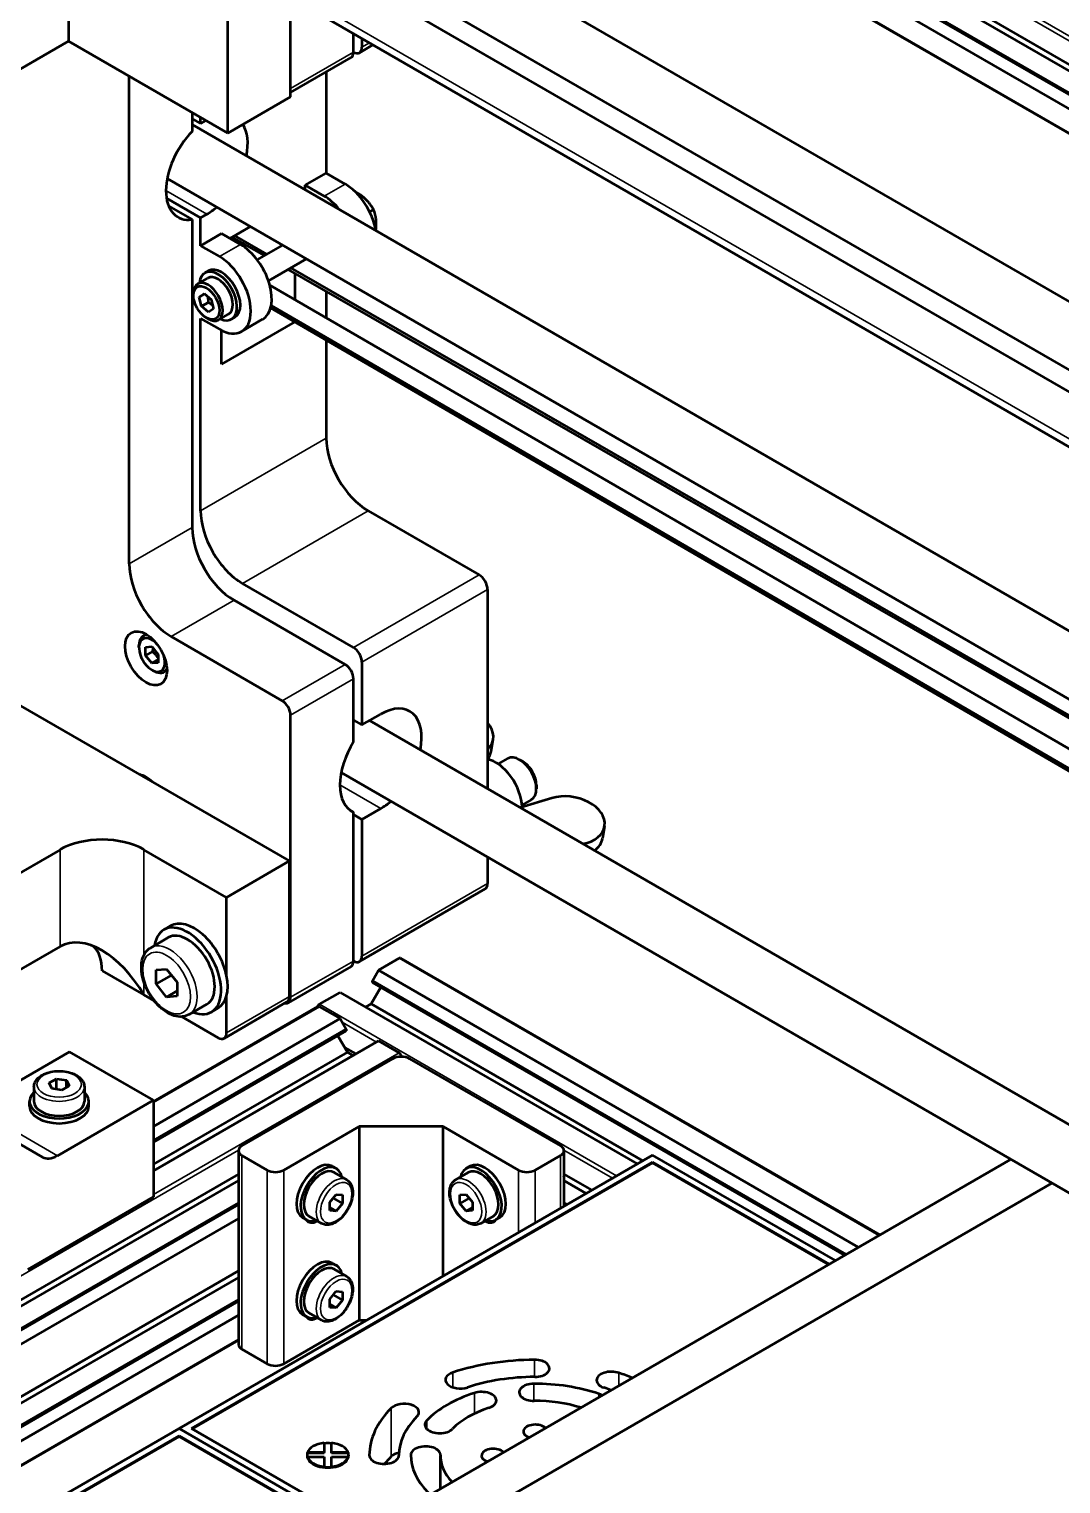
# Model space of a CAD drawing. Header units: millimetres. Extents: x -2015 to 3360, y -4745 to 2376.
# Drawn here: x 1533.1 to 1707.1, y 941.9 to 1187.3 of the extents above; entities that cross this region are included whole.
import ezdxf

# ---------------------------------------------------------------- set-up
doc = ezdxf.new("R2010")
doc.units = ezdxf.units.MM
doc.header["$LTSCALE"] = 8
doc.layers.add('Visible (ISO)', color=7, linetype='Continuous', lineweight=50)
doc.layers.add('Visible Narrow (ISO)', color=7, linetype='Continuous', lineweight=35)

msp = doc.modelspace()

# ---------------------------------------------------------------- linework, layer by layer
at = {"layer": 'Visible (ISO)'}
for p, q in [((1403.62, 1357.34), (1819.02, 1117.5)), ((1403.62, 1356.26), (1818.77, 1116.57)), ((1403.62, 1352.51), (1817.88, 1113.34)), ((1403.62, 1352.23), (1817.81, 1113.1)), ((1432.29, 1333.3), (1817.23, 1111.06)), ((1432.29, 1329.12), (1816.18, 1107.48)), ((1543.11, 1221.55), (1793.66, 1076.89)), ((1539.33, 1214.5), (1789.88, 1069.85)), ((1590.49, 1209.46), (1806.13, 1084.96)), ((1539.71, 1201.57), (1539.71, 1185.24)), ((1585.7, 1200.67), (1801.28, 1076.21)), ((1566.58, 1169.72), (1566.58, 1198.77)), ((1577.18, 1177.26), (1577.18, 1192.65)), ((1577.18, 1175.85), (1577.18, 1192.65)), ((1539.71, 1185.24), (1525.56, 1177.07)), ((1539.71, 1185.24), (1566.58, 1169.72)), ((1587.79, 1183.39), (1587.79, 1186.53)), ((1589.2, 1185.71), (1589.2, 1184.22)), ((1587.79, 1183.4), (1587.79, 1183.4)), ((1588.79, 1183.3), (1591.08, 1184.62)), ((1577.18, 1176.59), (1587.37, 1182.47)), ((1549.96, 1097.07), (1549.96, 1179.32)), ((1583.19, 1180.06), (1583.19, 1162.99)), ((1577.18, 1175.85), (1566.58, 1169.72)), ((1560.57, 1173.19), (1560.57, 1170.01)), ((1560.57, 1172.17), (1561.98, 1171.36)), ((1560.57, 1171.21), (1812.89, 1025.53)), ((1561.98, 1171.36), (1561.98, 1172.38)), ((1562.86, 1171.87), (1561.98, 1171.36)), ((1556.36, 1162.1), (1812.89, 1013.98)), ((1579.66, 1160.95), (1583.19, 1162.99)), ((1579.66, 1160.19), (1579.66, 1160.95)), ((1579.66, 1160.95), (1582.84, 1159.11)), ((1583.19, 1162.99), (1586.37, 1161.15)), ((1561.98, 1155.44), (1556.24, 1158.75)), ((1588.39, 1159.52), (1588.52, 1159.6)), ((1556.61, 1157.44), (1560.57, 1155.15)), ((1561.98, 1155.44), (1563.04, 1156.05)), ((1590.52, 1156.46), (1591.17, 1156.84)), ((1560.57, 1155.15), (1560.57, 1103.19)), ((1561.98, 1150.74), (1561.98, 1155.44)), ((1566.93, 1151.97), (1570.41, 1153.98)), ((1591.56, 1153.32), (1591.58, 1153.34)), ((1561.98, 1150.74), (1565.52, 1152.78)), ((1565.52, 1152.78), (1568.7, 1150.95)), ((1572.76, 1149.07), (1567.32, 1152.19)), ((1573.18, 1149.31), (1567.74, 1152.44)), ((1571.53, 1148.36), (1575.84, 1150.85)), ((1561.98, 1150.74), (1565.16, 1148.9)), ((1573.43, 1144.84), (1579.84, 1148.54)), ((1563.27, 1146.47), (1562.7, 1146.15)), ((1812.89, 1011.08), (1576.77, 1146.76)), ((1812.89, 1011.57), (1577.19, 1147.01)), ((1577.89, 1146.12), (1577.89, 1141.64)), ((1561.5, 1144.3), (1563.2, 1145.28)), ((1573.67, 1144.09), (1812.89, 1005.31)), ((1560.78, 1142.37), (1560.78, 1142.7)), ((1561.77, 1142.09), (1562.59, 1142.67)), ((1562.67, 1142.61), (1561.77, 1142.09)), ((1562.15, 1140.53), (1561.77, 1142.09)), ((1562.15, 1140.53), (1563.28, 1141.18)), ((1562.59, 1142.67), (1563.79, 1141.69)), ((1563.79, 1141.69), (1564.17, 1140.12)), ((1583.19, 1143.07), (1583.19, 1138.56)), ((1563.35, 1139.54), (1562.15, 1140.53)), ((1562.97, 1138.58), (1563.25, 1138.41)), ((1564.17, 1140.12), (1563.35, 1139.54)), ((1565, 1138.24), (1566.7, 1139.22)), ((1567.77, 1138.68), (1567.2, 1138.35)), ((1574.75, 1139.69), (1573.81, 1140.24)), ((1573.81, 1140.24), (1812.89, 1001.55)), ((1573.91, 1140.67), (1812.89, 1002.04)), ((1561.98, 1106.04), (1561.98, 1138.49)), ((1561.98, 1138.49), (1565.16, 1136.66)), ((1577.88, 1137.88), (1565.52, 1130.74)), ((1565.52, 1130.74), (1565.52, 1136.47)), ((1572.45, 1138.33), (1568.91, 1136.29)), ((1583.19, 1134.8), (1583.19, 1118.29)), ((1590.26, 1106.04), (1609, 1095.22)), ((1576.97, 1046.97), (1489.77, 1097.31)), ((1587.79, 1082.97), (1569.05, 1093.79)), ((1610.42, 1092.77), (1610.42, 1059.15)), ((1567.64, 1090.95), (1586.37, 1080.13)), ((1552.31, 1084.91), (1552.82, 1085.21)), ((1575.77, 1074), (1557.03, 1084.82)), ((1551.59, 1082.99), (1551.59, 1083.31)), ((1552.72, 1083.04), (1553.78, 1083.13)), ((1552.72, 1081.63), (1552.72, 1083.04)), ((1553.85, 1082.28), (1552.72, 1081.63)), ((1553.78, 1083.13), (1554.84, 1081.82)), ((1553.78, 1080.31), (1552.72, 1081.63)), ((1554.84, 1080.92), (1553.78, 1080.31)), ((1554.84, 1080.4), (1553.78, 1080.31)), ((1554.84, 1081.82), (1554.84, 1080.4)), ((1589.2, 1080.52), (1589.2, 1069.91)), ((1553.78, 1079.19), (1554.06, 1079.03)), ((1555.81, 1078.85), (1556.32, 1079.15)), ((1587.79, 1067.06), (1587.79, 1077.68)), ((1577.18, 1023.98), (1577.18, 1071.55)), ((1587.79, 1070.72), (1589.2, 1069.91)), ((1589.2, 1069.91), (1592.39, 1071.75)), ((1590.49, 1070.65), (1798.95, 950.3)), ((1611, 1065.43), (1611.35, 1067.49)), ((1610.55, 1065.94), (1610.42, 1065.8)), ((1612.23, 1063.33), (1613.81, 1064.24)), ((1616.36, 1063.73), (1615.81, 1064.04)), ((1585.7, 1061.87), (1812.89, 930.7)), ((1621.26, 1057.58), (1616.03, 1056.01)), ((1618.64, 1059.77), (1618.64, 1059.14)), ((1587.25, 1055.51), (1587.79, 1055.2)), ((1587.79, 1030.1), (1587.79, 1055.2)), ((1592.39, 1055.82), (1589.2, 1053.99)), ((1616.23, 1056.4), (1617.81, 1057.31)), ((1589.2, 1053.99), (1587.79, 1054.8)), ((1589.2, 1053.99), (1589.2, 1030.92)), ((1630.15, 1052.81), (1629.81, 1050.76)), ((1538.29, 1048.88), (1520.61, 1038.68)), ((1566.36, 1040.84), (1552.43, 1048.88)), ((1576.97, 1046.97), (1566.36, 1040.84)), ((1576.97, 1024.1), (1576.97, 1046.97)), ((1610.42, 1047.6), (1610.42, 1043.17)), ((1566.36, 1027.72), (1566.36, 1040.84)), ((1610, 1042.25), (1588.79, 1030)), ((1555.79, 1035.36), (1556.92, 1036.01)), ((1553.57, 1032.34), (1556.54, 1034.06)), ((1538.29, 1032.55), (1520.61, 1022.35)), ((1592, 1028.55), (1595.48, 1030.56)), ((1595.73, 1030.59), (1676.59, 983.9)), ((1545.36, 1028.47), (1552.43, 1024.39)), ((1554.48, 1028.59), (1556.25, 1028.75)), ((1554.48, 1026.23), (1554.48, 1028.59)), ((1556.25, 1028.75), (1558.02, 1026.55)), ((1587.37, 1029.19), (1576.77, 1023.06)), ((1587.79, 1030.1), (1587.79, 1030.1)), ((1590.97, 1026.77), (1592, 1028.55)), ((1592, 1028.55), (1672.96, 981.81)), ((1557.07, 1027.73), (1554.48, 1026.23)), ((1556.25, 1024.03), (1554.48, 1026.23)), ((1558.02, 1026.55), (1558.02, 1024.19)), ((1590.77, 1022.86), (1592.39, 1025.67)), ((1590.97, 1026.49), (1590.97, 1026.77)), ((1590.97, 1026.77), (1670.9, 980.62)), ((1590.97, 1026.49), (1670.66, 980.48)), ((1552.43, 1024.39), (1554.13, 1023.41)), ((1558.02, 1025.05), (1556.25, 1024.03)), ((1558.02, 1024.19), (1556.25, 1024.03)), ((1566.36, 1017.98), (1566.36, 1024.16)), ((1582.04, 1022.8), (1585.52, 1024.81)), ((1585.52, 1024.81), (1635.66, 995.87)), ((1581.79, 1022.42), (1554.04, 1006.4)), ((1560.07, 1021.09), (1563.04, 1022.8)), ((1563.79, 1021.5), (1564.92, 1022.15)), ((1576.55, 1023.19), (1565.95, 1017.06)), ((1582.04, 1022.4), (1585.52, 1020.39)), ((1589.84, 1022.32), (1590.77, 1022.86)), ((1590.77, 1022.86), (1636.59, 996.41)), ((1585.52, 1020.39), (1554.04, 1002.21)), ((1586.55, 1018.6), (1554.04, 999.83)), ((1586.55, 1018.32), (1554.04, 999.55)), ((1558.79, 1020.72), (1564.95, 1017.16)), ((1585.52, 1020.39), (1586.55, 1018.6)), ((1586.55, 1018.6), (1586.55, 1018.32)), ((1592, 1016.65), (1554.04, 994.73)), ((1585.13, 1017.5), (1586.75, 1014.7)), ((1592, 1016.65), (1595.48, 1014.64)), ((1506.04, 1013.93), (1535.32, 997.03)), ((1523.68, 1005.44), (1539.89, 1014.8)), ((1554.04, 1006.63), (1539.89, 1014.8)), ((1586.75, 1014.7), (1554.04, 995.81)), ((1568.96, 998.92), (1594.42, 1013.62)), ((1586.27, 1015.53), (1588.17, 1014.43)), ((1586.75, 1014.7), (1587.69, 1014.16)), ((1595.83, 1014.03), (1595.83, 1013.96)), ((1597.25, 1013.62), (1622.7, 998.92)), ((1533.88, 1008.88), (1533.88, 1006.43)), ((1536.45, 1009.55), (1537.68, 1010.25)), ((1536.9, 1008.58), (1536.45, 1009.55)), ((1538.58, 1008.32), (1536.9, 1008.58)), ((1537.68, 1010.25), (1539.35, 1010)), ((1537.68, 1008.46), (1537.68, 1010.25)), ((1539.8, 1009.03), (1538.58, 1008.32)), ((1539.35, 1010), (1539.8, 1009.03)), ((1539.35, 1008.77), (1539.35, 1010)), ((1542.38, 1008.88), (1542.38, 1006.43)), ((1533.13, 1005.61), (1533.13, 1006.43)), ((1537.82, 997.27), (1554.04, 1006.63)), ((1543.13, 1005.61), (1543.13, 1006.43)), ((1554.04, 1006.63), (1554.04, 990.3)), ((1588.76, 1002.19), (1576.03, 994.84)), ((1602.9, 1002.19), (1588.76, 1002.19)), ((1588.76, 1002.19), (1588.76, 969.53)), ((1615.63, 994.84), (1602.9, 1002.19)), ((1602.9, 976.96), (1602.9, 1002.19)), ((1698.67, 996.65), (1499.88, 881.88)), ((1638.26, 997.37), (1558.35, 951.24)), ((1568.38, 998.1), (1568.38, 965.44)), ((1573.2, 994.84), (1568.96, 997.29)), ((1622.7, 997.29), (1618.46, 994.84)), ((1623.29, 998.1), (1623.29, 988.73)), ((1669.09, 979.57), (1638.26, 997.37)), ((1568.38, 994.16), (1468.18, 936.31)), ((1560.48, 951.24), (1638.26, 996.15)), ((1560.55, 951.2), (1638.26, 996.06)), ((1584.19, 995.49), (1584.9, 995.09)), ((1586.64, 993.21), (1584.52, 994.44)), ((1605.02, 993.21), (1607.14, 994.44)), ((1607.47, 995.49), (1606.77, 995.09)), ((1623.29, 994.16), (1627.99, 991.44)), ((1638.26, 996.15), (1668.03, 978.96)), ((1638.26, 996.15), (1638.26, 996.06)), ((1638.26, 996.06), (1667.96, 978.92)), ((1568.38, 993.08), (1468.18, 935.23)), ((1705.63, 992.63), (1506.02, 877.38)), ((1623.29, 993.08), (1627.06, 990.9)), ((1568.38, 989.34), (1467.88, 931.31)), ((1568.38, 989.05), (1467.88, 931.03)), ((1554.04, 990.3), (1532.82, 978.06)), ((1583.81, 989.42), (1584.87, 990.74)), ((1583.81, 988.01), (1583.81, 989.42)), ((1584.38, 990.13), (1585.93, 989.23)), ((1584.87, 990.74), (1585.93, 990.65)), ((1585.93, 989.23), (1584.87, 987.91)), ((1585.93, 990.65), (1585.93, 989.23)), ((1605.73, 990.65), (1606.79, 990.74)), ((1605.73, 989.23), (1605.73, 990.65)), ((1607.28, 990.13), (1605.73, 989.23)), ((1606.79, 987.91), (1605.73, 989.23)), ((1606.79, 990.74), (1607.85, 989.42)), ((1607.85, 989.42), (1607.85, 988.01)), ((1623.29, 989.34), (1623.82, 989.03)), ((1623.29, 989.05), (1623.57, 988.89)), ((1568.38, 986.68), (1467.88, 928.65)), ((1579.19, 986.83), (1579.9, 986.43)), ((1582.39, 985.85), (1580.27, 987.08)), ((1583.81, 988.53), (1584.87, 987.91)), ((1584.87, 987.91), (1583.81, 988.01)), ((1606.79, 987.91), (1607.85, 988.53)), ((1607.85, 988.01), (1606.79, 987.91)), ((1609.27, 985.85), (1611.39, 987.08)), ((1612.47, 986.83), (1611.77, 986.43)), ((1584.19, 979.16), (1584.9, 978.76)), ((1568.38, 977.83), (1467.88, 919.8)), ((1568.38, 976.75), (1467.88, 918.73)), ((1586.64, 976.88), (1584.52, 978.11)), ((1583.81, 973.09), (1584.87, 974.41)), ((1584.87, 974.41), (1585.93, 974.32)), ((1585.93, 974.32), (1585.93, 972.9)), ((1568.38, 973.01), (1467.88, 914.98)), ((1568.38, 972.72), (1467.88, 914.7)), ((1583.81, 971.68), (1583.81, 973.09)), ((1583.81, 972.2), (1584.87, 971.58)), ((1584.87, 971.58), (1583.81, 971.68)), ((1584.38, 973.8), (1585.93, 972.9)), ((1585.93, 972.9), (1584.87, 971.58)), ((1568.38, 970.35), (1467.88, 912.32)), ((1588.76, 969.53), (1576.03, 962.18)), ((1579.19, 970.5), (1579.9, 970.1)), ((1582.39, 969.52), (1580.27, 970.75)), ((1588.76, 969.53), (1590.03, 969.53)), ((1568.38, 966.16), (1467.88, 908.14)), ((1573.2, 962.18), (1568.96, 964.63)), ((1558.35, 951.24), (1478.45, 905.11)), ((1480.57, 905.11), (1558.35, 950.01)), ((1480.64, 905.06), (1558.35, 949.93)), ((1558.35, 951.24), (1589.18, 933.44)), ((1589.18, 933.44), (1558.35, 951.24)), ((1558.35, 950.01), (1588.12, 932.83)), ((1558.35, 950.01), (1558.35, 949.93)), ((1558.35, 949.93), (1588.05, 932.78)), ((1590.25, 934.05), (1560.48, 951.24)), ((1580.01, 947.09), (1580.01, 947.18)), ((1582.86, 947.18), (1580.01, 947.18)), ((1582.86, 948.82), (1582.86, 947.18)), ((1582.86, 947.09), (1582.86, 947.18)), ((1584.06, 947.18), (1584.06, 948.82)), ((1586.91, 947.18), (1584.06, 947.18)), ((1584.06, 947.09), (1584.06, 947.18)), ((1586.91, 947.18), (1586.91, 947.09)), ((1579.96, 946.75), (1579.96, 946.67)), ((1582.86, 947.09), (1580.01, 947.09)), ((1580.01, 946.48), (1580.01, 946.4)), ((1580.01, 946.48), (1582.86, 946.48)), ((1582.86, 946.48), (1582.86, 944.84)), ((1582.86, 944.76), (1582.86, 944.84)), ((1586.91, 947.09), (1584.06, 947.09)), ((1584.06, 946.48), (1586.91, 946.48)), ((1584.06, 944.84), (1584.06, 946.48)), ((1584.06, 944.84), (1584.06, 944.76)), ((1586.91, 946.4), (1586.91, 946.48)), ((1586.96, 946.75), (1586.96, 946.67)), ((1602.46, 941.1), (1602.46, 946.67))]:
    msp.add_line(p, q, dxfattribs=at)
for centre, major_axis, ratio, start_param, end_param in [((1586.37, 1184.2), (1, -1.73), 0.577347, 0, 0.785401), ((1587.79, 1185.03), (1, -1.73), 0.577347, 5.49779, 7.068586), ((1563.04, 1164.01), (4.88, 8.44), 0.577353, 5.250856, 5.977541), ((1563.04, 1164.01), (-4.88, -8.44), 0.577353, 4.294162, 6.701417), ((1586.37, 1155.03), (-3.75, 6.5), 0.577347, 4.138015, 5.49779), ((1582.84, 1152.99), (3.75, -6.5), 0.577347, 1.853174, 2.356197), ((1563.04, 1164.01), (4.88, 8.44), 0.577353, 3.926993, 4.173922), ((1568.7, 1144.82), (3.75, -6.5), 0.577347, 0, 2.356197), ((1565.16, 1142.78), (3.75, -6.5), 0.577347, 5.49779, 8.639382), ((1564.95, 1142.25), (-2.25, 3.9), 0.577347, 2.461919, 6.962859), ((1565.52, 1142.58), (-2.25, 3.9), 0.577347, 3.141593, 6.283185), ((1563.25, 1141.27), (-1.75, 3.03), 0.577347, 2.356202, 7.068576), ((1564.95, 1142.25), (-1.75, 3.03), 0.577347, 3.141593, 6.283185), ((1590.26, 1114.2), (-5, 8.66), 0.577347, 0.785401, 2.356197), ((1569.05, 1101.96), (5, -8.66), 0.577347, 3.926993, 5.49779), ((1567.64, 1099.11), (-5, 8.66), 0.577347, 0.785401, 2.356197), ((1557.03, 1092.99), (5, -8.66), 0.577347, 3.926993, 5.49779), ((1609, 1093.59), (-1, 1.73), 0.577347, 3.926993, 5.49779), ((1553.78, 1081.72), (-1.55, 2.68), 0.577347, 5.076672, 10.631291), ((1554.06, 1081.88), (-1.75, 3.03), 0.577347, 5.923626, 7.068576), ((1556.32, 1083.19), (2.5, -4.33), 0.577347, 3.926998, 3.936991), ((1587.79, 1081.34), (1, -1.73), 0.577347, 0.785401, 2.356197), ((1586.37, 1078.5), (-1, 1.73), 0.577347, 3.926993, 5.49779), ((1554.06, 1081.88), (1.75, -3.03), 0.577347, 5.497795, 6.642745), ((1556.32, 1083.19), (2.5, -4.33), 0.577347, 5.487786, 5.49778), ((1575.77, 1072.37), (1, -1.73), 0.577347, 0.785401, 2.356197), ((1592.39, 1063.78), (4.88, 8.44), 0.577353, 5.250856, 7.068586), ((1605.43, 1068.47), (5.92, -0.99), 0.668546, 5.857394, 6.972154), ((1592.39, 1063.78), (-4.88, -8.44), 0.577353, 4.656721, 6.338858), ((1605.09, 1066.42), (5.92, -0.99), 0.668546, 5.932188, 6.283185), ((1611.83, 1058.48), (3.12, -5.41), 0.577347, 0.814692, 2.681943), ((1615.81, 1060.78), (-2, 3.46), 0.577347, 3.141593, 6.283185), ((1616.36, 1061.09), (-1.62, 2.8), 0.577347, 3.926983, 5.497795), ((1552.79, 1057.03), (2.5, -4.33), 0.577347, 2.049859, 2.662535), ((1556.32, 1059.08), (2.5, -4.33), 0.577347, 3.926998, 3.973571), ((1624.23, 1053.8), (5.92, -0.99), 0.668546, 5.215015, 8.48668), ((1592.39, 1063.78), (-4.88, -8.44), 0.577353, 0.785401, 1.032329), ((1545.36, 1044.8), (-10, 0), 0.57735, 3.926986, 5.497782), ((1623.89, 1051.75), (5.92, -0.99), 0.668546, 5.696279, 6.283185), ((1609, 1043.98), (1, -1.73), 0.577347, 0, 0.785401), ((1559.79, 1028.43), (4, -6.93), 0.577347, 5.660817, 10.047146), ((1560.92, 1029.08), (4, -6.93), 0.577347, 0, 3.141593), ((1545.36, 1020.31), (-7.07, 12.25), 0.577352, 4.712388, 6.283184), ((1559.79, 1028.43), (-3.25, 5.63), 0.577347, 3.141593, 6.283185), ((1538.29, 1024.39), (5, 8.66), 0.577353, 5.49779, 6.141288), ((1587.79, 1031.74), (1, -1.73), 0.577347, 5.49779, 7.068586), ((1595.48, 1030.15), (0.25, 0.433), 0.57735, 0, 0.785398), ((1586.37, 1030.92), (1, -1.73), 0.577347, 0, 0.785401), ((1575.77, 1024.8), (1, -1.73), 0.577347, 5.816932, 7.068586), ((1575.55, 1024.92), (1, -1.73), 0.577347, 0, 0.785401), ((1582.04, 1022.4), (0.25, 0.433), 0.57735, 0.785398, 1.929116), ((1582.04, 1021.99), (-0.25, 0.433), 0.57735, 5.497787, 6.283185), ((1564.95, 1018.8), (1, -1.73), 0.577347, 5.49779, 7.068586), ((1595.83, 1012.8), (2, 0), 0.57735, 0.785398, 2.356194), ((1595.48, 1014.23), (0.25, -0.433), 0.57735, 0.785398, 2.356194), ((1538.13, 1006.43), (5, 0), 0.57735, 2.586782, 6.837996), ((1538.13, 1006.43), (4.25, 0), 0.57735, 3.141593, 6.283185), ((1538.13, 1005.61), (5, 0), 0.57735, 3.141593, 6.283185), ((1570.38, 998.1), (-2, 0), 0.57735, 5.497787, 7.068583), ((1621.29, 998.1), (2, 0), 0.57735, 5.497787, 7.068583), ((1537.82, 1001.36), (-2.5, -4.33), 0.57735, 0, 0.785398), ((1609.97, 991.16), (-2.5, 4.33), 0.57735, 3.141593, 6.283185), ((1574.62, 995.66), (-2, 0), 0.57735, 0.785398, 2.356194), ((1581.69, 991.16), (-2.5, -4.33), 0.57735, 3.141593, 6.283185), ((1582.4, 990.76), (-2.5, -4.33), 0.57735, 2.586782, 6.837996), ((1582.4, 990.76), (-2.13, -3.68), 0.57735, 3.141593, 6.283185), ((1609.27, 990.76), (-2.5, 4.33), 0.57735, 2.586782, 6.837996), ((1609.27, 990.76), (-2.12, 3.68), 0.57735, 3.141593, 6.283185), ((1617.04, 995.66), (-2, 0), 0.57735, 0.785398, 2.356194), ((1619.7, 992.69), (2.63, 4.56), 0.57735, 5.234838, 5.333819), ((1581.69, 988.71), (-1.5, -2.6), 0.57735, 5.997824, 7.065108), ((1609.97, 988.71), (1.5, -2.6), 0.57735, 5.501262, 6.568547), ((1581.69, 974.83), (-2.5, -4.33), 0.57735, 3.141593, 6.283185), ((1582.4, 974.43), (-2.5, -4.33), 0.57735, 2.586782, 6.837996), ((1582.4, 974.43), (-2.13, -3.68), 0.57735, 3.141593, 6.283185), ((1581.69, 972.39), (-1.5, -2.6), 0.57735, 5.997824, 7.065108), ((1570.38, 965.44), (-2, 0), 0.57735, 0, 0.785398), ((1574.62, 963), (2, 0), 0.57735, 3.926991, 5.497787), ((1618.46, 946.67), (-28, 0), 0.57735, 4.716442, 5.231935), ((1618.36, 961.39), (2.5, 0), 0.57735, 4.716442, 7.858035), ((1605.8, 959.45), (-2.5, 0), 0.57735, 5.231935, 8.373527), ((1618.46, 946.67), (23, 0), 0.57735, 1.574849, 2.090342), ((1631.3, 959.39), (-2.5, 0), 0.57735, 4.184737, 7.32633), ((1618.46, 946.67), (-28, 0), 0.57735, 4.088405, 4.184737), ((1618.46, 946.67), (-21, 0), 0.57735, 5.224113, 5.771461), ((1609.4, 955.98), (2.5, 0), 0.57735, 5.224113, 8.365706), ((1618.24, 957.35), (-2.5, 0), 0.57735, 4.724263, 7.865856), ((1618.46, 946.67), (-21, 0), 0.57735, 4.176916, 4.724263), ((1627.9, 955.85), (-2.5, 0), 0.57735, 3.896734, 4.176916), ((1618.46, 946.67), (23, 0), 0.57735, 0.982321, 1.043144), ((1618.46, 946.67), (-28, 0), 0.57735, 5.76364, 6.279132), ((1596.32, 953.97), (2.5, 0), 0.57735, 5.76364, 8.905232), ((1618.46, 946.67), (16, 0), 0.57735, 2.082521, 2.629868), ((1618.46, 946.67), (16, 0), 0.57735, 1.070495, 1.582671), ((1618.46, 946.67), (-23, 0), 0.57735, 5.76364, 6.279132), ((1602.33, 951.9), (-2.5, 0), 0.57735, 5.771461, 8.913054), ((1618.46, 950.75), (-2, 0), 0.57735, 3.674311, 7.321264), ((1583.46, 946.83), (-3.5, 0), 0.57735, 4.884669, 6.110906), ((1583.46, 946.75), (3.5, 0), 0.57735, 1.398517, 1.743076), ((1583.46, 946.83), (3.5, 0), 0.57735, 0.17228, 1.398517), ((1596.32, 945.81), (-2.5, 0), 0.57735, 5.058626, 5.76364), ((1599.96, 946.79), (2.5, 0), 0.57735, 6.271311, 9.412904), ((1611.39, 946.67), (-2, 0), 0.57735, 3.674311, 7.321264), ((1583.46, 946.75), (-3.5, 0), 0.57735, 6.110906, 6.455465), ((1583.46, 946.67), (-3.5, 0), 0.57735, 0, 3.141593), ((1583.46, 946.83), (-3.5, 0), 0.57735, 0.17228, 1.398517), ((1583.46, 946.75), (-3.5, 0), 0.57735, 1.398517, 1.743076), ((1583.46, 946.83), (3.5, 0), 0.57735, 4.884669, 6.110906), ((1583.46, 946.75), (3.5, 0), 0.57735, 6.110906, 6.455465), ((1592.96, 946.73), (-2.5, 0), 0.57735, 6.279132, 9.420725), ((1618.46, 938.5), (-28, 0), 0.57735, 5.76364, 5.850257), ((1618.46, 946.67), (-21, 0), 0.57735, 6.271311, 6.818658), ((1618.46, 946.67), (-16, 0), 0.57735, 6.271311, 6.783487)]:
    msp.add_ellipse(centre, major_axis=major_axis, ratio=ratio, start_param=start_param, end_param=end_param, dxfattribs=at)
for centre, major_axis in [((1562.97, 1141.11), (1.55, -2.68)), ((1552.79, 1081.15), (-2.5, 4.33))]:
    msp.add_ellipse(centre, major_axis=major_axis, ratio=0.577347, dxfattribs=at)
for points, weights in [([(1588.52, 1159.6), (1588.44, 1159.58), (1588.36, 1159.56)], [1, 1.01506359869, 1.02719363286]), ([(1591.17, 1156.84), (1590.26, 1158.46), (1588.52, 1159.6)], [1, 1.15470053838, 1]), ([(1591.58, 1153.34), (1591.79, 1155.33), (1591.17, 1156.84)], [1, 1.15470053838, 1]), ([(1563.13, 1142.23), (1563.27, 1141.78), (1563.28, 1141.18)], [1.07048664957, 1.10039159782, 1]), ([(1563.28, 1141.18), (1563.73, 1140.95), (1564.03, 1140.7)], [1, 1.0845242957, 1.0766848978]), ([(1553.94, 1082.93), (1553.93, 1082.65), (1553.85, 1082.28)], [1.07528037732, 1.06469694182, 1]), ([(1553.85, 1082.28), (1554.5, 1081.76), (1554.84, 1081.1)], [1, 1.14131394427, 1.02445644255]), ([(1615.96, 1055.95), (1616, 1055.98), (1616.03, 1056.01)], [1.00082877637, 1.00072632545, 1.00062053431])]:
    msp.add_rational_spline(points, weights, degree=2, dxfattribs=at)
for points, knots in [([(1560.07, 1021.09), (1559.72, 1020.88), (1559.32, 1020.76), (1558.46, 1020.68), (1558, 1020.74), (1557.03, 1021.03), (1556.51, 1021.28), (1555.5, 1021.97), (1555, 1022.41), (1554.1, 1023.41), (1553.68, 1023.98), (1552.98, 1025.17), (1552.68, 1025.8), (1552.24, 1027.08), (1552.09, 1027.72), (1551.96, 1028.97), (1551.98, 1029.58), (1552.21, 1030.68), (1552.41, 1031.17), (1552.95, 1031.9), (1553.24, 1032.16), (1553.57, 1032.34)], [2.356197, 2.356197, 2.356197, 2.356197, 2.616847, 2.616847, 2.901915, 2.901915, 3.229501, 3.229501, 3.570636, 3.570636, 3.909082, 3.909082, 4.245686, 4.245686, 4.583783, 4.583783, 4.924883, 4.924883, 5.25506, 5.25506, 5.49779, 5.49779, 5.49779, 5.49779]), ([(1533.88, 1008.88), (1533.88, 1009.15), (1533.94, 1009.41), (1534.18, 1009.92), (1534.36, 1010.16), (1534.84, 1010.62), (1535.16, 1010.83), (1535.88, 1011.17), (1536.29, 1011.31), (1537.16, 1011.49), (1537.61, 1011.54), (1538.52, 1011.55), (1538.97, 1011.51), (1539.83, 1011.34), (1540.25, 1011.22), (1541, 1010.88), (1541.33, 1010.67), (1541.88, 1010.19), (1542.09, 1009.91), (1542.32, 1009.37), (1542.38, 1009.13), (1542.38, 1008.88)], [3.910891, 3.910891, 3.910891, 3.910891, 4.173499, 4.173499, 4.460334, 4.460334, 4.788164, 4.788164, 5.128362, 5.128362, 5.465903, 5.465903, 5.801708, 5.801708, 6.138953, 6.138953, 6.479102, 6.479102, 6.809075, 6.809075, 7.052483, 7.052483, 7.052483, 7.052483]), ([(1586.64, 993.21), (1586.87, 993.08), (1587.07, 992.89), (1587.39, 992.43), (1587.51, 992.15), (1587.66, 991.51), (1587.69, 991.13), (1587.63, 990.33), (1587.54, 989.91), (1587.27, 989.07), (1587.08, 988.65), (1586.63, 987.86), (1586.37, 987.49), (1585.8, 986.82), (1585.48, 986.53), (1584.82, 986.04), (1584.47, 985.86), (1583.77, 985.63), (1583.43, 985.58), (1582.84, 985.65), (1582.61, 985.73), (1582.39, 985.85)], [0.785398, 0.785398, 0.785398, 0.785398, 1.048007, 1.048007, 1.334841, 1.334841, 1.662672, 1.662672, 2.002869, 2.002869, 2.34041, 2.34041, 2.676215, 2.676215, 3.013461, 3.013461, 3.35361, 3.35361, 3.683582, 3.683582, 3.926991, 3.926991, 3.926991, 3.926991]), ([(1609.27, 985.85), (1609.04, 985.72), (1608.78, 985.64), (1608.22, 985.59), (1607.92, 985.63), (1607.28, 985.82), (1606.94, 985.99), (1606.28, 986.44), (1605.96, 986.73), (1605.37, 987.38), (1605.1, 987.75), (1604.64, 988.53), (1604.45, 988.95), (1604.16, 989.78), (1604.06, 990.2), (1603.97, 991.02), (1603.99, 991.41), (1604.14, 992.13), (1604.27, 992.45), (1604.62, 992.92), (1604.81, 993.09), (1605.02, 993.21)], [2.356194, 2.356194, 2.356194, 2.356194, 2.618803, 2.618803, 2.905638, 2.905638, 3.233468, 3.233468, 3.573666, 3.573666, 3.911206, 3.911206, 4.247012, 4.247012, 4.584257, 4.584257, 4.924406, 4.924406, 5.254378, 5.254378, 5.497787, 5.497787, 5.497787, 5.497787]), ([(1586.64, 976.88), (1586.87, 976.75), (1587.07, 976.56), (1587.39, 976.1), (1587.51, 975.82), (1587.66, 975.18), (1587.69, 974.8), (1587.63, 974), (1587.54, 973.58), (1587.27, 972.74), (1587.08, 972.32), (1586.63, 971.53), (1586.37, 971.16), (1585.8, 970.49), (1585.48, 970.2), (1584.82, 969.71), (1584.47, 969.53), (1583.77, 969.3), (1583.43, 969.25), (1582.84, 969.32), (1582.61, 969.4), (1582.39, 969.52)], [0.785398, 0.785398, 0.785398, 0.785398, 1.048007, 1.048007, 1.334841, 1.334841, 1.662672, 1.662672, 2.002869, 2.002869, 2.34041, 2.34041, 2.676215, 2.676215, 3.013461, 3.013461, 3.35361, 3.35361, 3.683582, 3.683582, 3.926991, 3.926991, 3.926991, 3.926991])]:
    msp.add_open_spline(points, degree=3, knots=knots, dxfattribs=at)
at = {"layer": 'Visible Narrow (ISO)'}
for p, q in [((1403.62, 1361.35), (1819.96, 1120.98)), ((1431.56, 1346.04), (1820.19, 1121.66)), ((1432.29, 1329.29), (1816.23, 1107.62)), ((1538.54, 1216.31), (1789.09, 1071.65)), ((1587.79, 1183.39), (1577.18, 1177.26)), ((1590.49, 1184.96), (1589.2, 1184.22)), ((1586.37, 1161.15), (1582.84, 1159.11)), ((1556.15, 1160.03), (1563.04, 1156.05)), ((1568.7, 1150.95), (1565.16, 1148.9)), ((1583.19, 1118.29), (1561.98, 1106.04)), ((1569.05, 1093.79), (1590.26, 1106.04)), ((1560.57, 1103.19), (1549.96, 1097.07)), ((1609, 1095.22), (1587.79, 1082.97)), ((1589.2, 1080.52), (1610.42, 1092.77)), ((1557.03, 1084.82), (1567.64, 1090.95)), ((1586.37, 1080.13), (1575.77, 1074)), ((1577.18, 1071.55), (1587.79, 1077.68)), ((1610.42, 1065.16), (1610.55, 1065.94)), ((1585.49, 1059.8), (1592.39, 1055.82)), ((1538.29, 1048.88), (1538.29, 1032.55)), ((1552.43, 1031.12), (1552.43, 1048.88)), ((1610.42, 1043.17), (1589.2, 1030.92)), ((1595.48, 1030.56), (1676.44, 983.82)), ((1587.79, 1030.1), (1577.18, 1023.98)), ((1552.43, 1024.39), (1552.43, 1026.52)), ((1576.97, 1024.1), (1566.36, 1017.98)), ((1582.04, 1022.4), (1554.04, 1006.23)), ((1582.04, 1022.8), (1632.18, 993.86)), ((1585.88, 1019.77), (1591.65, 1016.44)), ((1595.48, 1014.64), (1554.04, 990.71)), ((1595.83, 1014.03), (1595.71, 1013.95)), ((1595.83, 1014.03), (1595.96, 1013.95)), ((1537.82, 997.27), (1523.68, 1005.44)), ((1568.38, 998.18), (1467.88, 940.15)), ((1568.96, 964.63), (1568.96, 997.29)), ((1622.7, 997.29), (1622.7, 988.39)), ((1623.28, 998.18), (1631.47, 993.45)), ((1573.2, 994.84), (1573.2, 962.18)), ((1576.03, 962.18), (1576.03, 994.84)), ((1615.63, 994.84), (1615.63, 984.31)), ((1618.46, 985.94), (1618.46, 994.84)), ((1568.38, 966.33), (1467.88, 908.31)), ((1618.35, 959.94), (1618.35, 962.83)), ((1604.56, 958.19), (1604.56, 960.7)), ((1632.56, 958.48), (1632.56, 960.63)), ((1608.18, 953.74), (1608.18, 957.24)), ((1618.21, 955.9), (1618.21, 958.79)), ((1629.17, 956.53), (1629.17, 957.09)), ((1594.15, 946.53), (1594.15, 954.69)), ((1600.15, 951.19), (1600.15, 952.6)), ((1590.46, 946.72), (1590.46, 946.73)), ((1597.46, 946.52), (1597.46, 946.81))]:
    msp.add_line(p, q, dxfattribs=at)
for centre, major_axis, ratio in [((1556.82, 1026.72), (3.25, -5.63), 0.577347), ((1538.13, 1008.88), (-4.25, 0), 0.57735), ((1584.52, 989.53), (2.13, 3.68), 0.57735), ((1607.15, 989.53), (2.12, -3.68), 0.57735), ((1584.52, 973.2), (2.13, 3.68), 0.57735)]:
    msp.add_ellipse(centre, major_axis=major_axis, ratio=ratio, start_param=0, end_param=3.141593, dxfattribs=at)
for centre, major_axis, ratio in [((1556.25, 1026.39), (2.85, -4.94), 0.577347), ((1538.13, 1009.29), (3.75, 0), 0.57735), ((1584.87, 989.33), (-1.88, -3.25), 0.57735), ((1606.79, 989.33), (-1.87, 3.25), 0.57735), ((1584.87, 973), (-1.88, -3.25), 0.57735)]:
    msp.add_ellipse(centre, major_axis=major_axis, ratio=ratio, dxfattribs=at)

doc.saveas('drawing.dxf')
